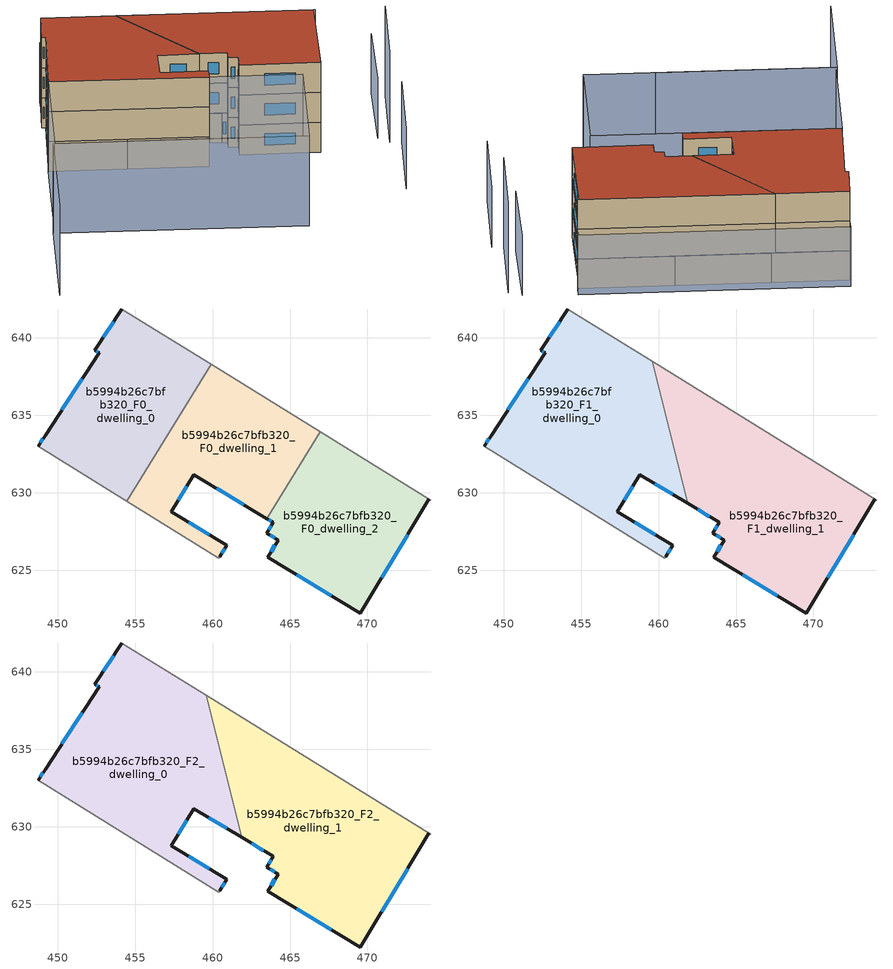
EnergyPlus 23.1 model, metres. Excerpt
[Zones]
b5994b26c7bfb320_F0_dwelling_0
 floor ground (EU_floor_Construction): 459.91,638.3 454.44,629.46 448.74,633 449.17,633.7 452.66,639.04 452.4,639.2 454.14,641.87 z0
 wall outside (EU_wall_Construction): 454.14,641.87 452.4,639.2 452.66,639.04 449.17,633.7 448.74,633 z0:3
 wall adiabatic (EU_wall_Construction): 448.74,633 454.44,629.46 / 459.91,638.3 454.14,641.87 z0:3
 wall to b5994b26c7bfb320_F0_dwelling_1 (EU_wall_Construction): 454.44,629.46 459.91,638.3 z0:3
 window (EU_Window_Construction): 449.04,633.48 448.87,633.22 / 451.57,637.37 450.26,635.36 / 452.48,639.15 452.58,639.09 / 453.6,641.04 452.94,640.03 z0.93:2.07
b5994b26c7bfb320_F0_dwelling_1
 floor ground (EU_floor_Construction): 466.96,633.93 463.49,628.34 458.78,631.18 457.33,628.78 460.91,626.62 460.45,625.86 460.39,625.76 454.44,629.46 459.91,638.3 z0
 wall outside (EU_wall_Construction): 460.45,625.86 460.91,626.62 457.33,628.78 458.78,631.18 463.49,628.34 z0:3
 wall adiabatic (EU_wall_Construction): 454.44,629.46 460.39,625.76 460.45,625.86 / 466.96,633.93 459.91,638.3 z0:3
 wall to b5994b26c7bfb320_F0_dwelling_2 (EU_wall_Construction): 463.49,628.34 466.96,633.93 z0:3
 window (EU_Window_Construction): 457.78,629.52 458.33,630.43 / 459.79,627.29 458.45,628.1 / 460.6,626.1 460.77,626.38 / 460.25,630.29 462.03,629.22 z0.93:2.07
b5994b26c7bfb320_F0_dwelling_2
 floor ground (EU_floor_Construction): 473.97,629.58 469.53,622.23 463.56,625.84 464.23,626.94 463.49,627.38 463.92,628.08 463.49,628.34 466.96,633.93 474.09,629.52 z0
 wall outside (EU_wall_Construction): 463.49,628.34 463.92,628.08 463.49,627.38 464.23,626.94 463.56,625.84 469.53,622.23 473.97,629.58 z0:3
 wall adiabatic (EU_wall_Construction): 474.09,629.52 466.96,633.93 / 474.08,629.52 473.97,629.58 z0:3
 window (EU_Window_Construction): 470.92,624.52 472.59,627.29 / 465.42,624.71 467.67,623.36 / 464.02,626.6 463.77,626.18 / 463.72,627.25 464,627.08 / 463.78,627.86 463.63,627.6 / 463.62,628.26 463.78,628.16 z0.93:2.07
b5994b26c7bfb320_F1_dwelling_0
 floor to b5994b26c7bfb320_F0_dwelling_0 (EU_floor_Construction): 459.6,638.49 459.72,638 454.44,629.46 448.74,633 449.17,633.7 452.66,639.04 452.4,639.2 454.14,641.87 z3
 floor to b5994b26c7bfb320_F0_dwelling_1 (EU_floor_Construction): 459.72,638 461.88,629.31 458.78,631.18 457.33,628.78 460.91,626.62 460.45,625.86 460.39,625.76 454.44,629.46 z3
 wall outside (EU_wall_Construction): 460.45,625.86 460.91,626.62 457.33,628.78 458.78,631.18 461.88,629.31 / 454.14,641.87 452.4,639.2 452.66,639.04 449.17,633.7 448.74,633 z3:6
 wall adiabatic (EU_wall_Construction): 448.74,633 460.39,625.76 460.45,625.86 / 459.6,638.49 454.14,641.87 z3:6
 wall to b5994b26c7bfb320_F1_dwelling_1 (EU_wall_Construction): 461.88,629.31 459.6,638.49 z3:6
 window (EU_Window_Construction): 459.75,630.6 460.91,629.89 / 457.78,629.52 458.33,630.43 / 459.79,627.29 458.45,628.1 / 460.6,626.1 460.77,626.38 / 449.04,633.48 448.87,633.22 / 451.57,637.37 450.26,635.36 / 452.48,639.15 452.58,639.09 / 453.6,641.04 452.94,640.03 z3.93:5.07
b5994b26c7bfb320_F1_dwelling_1
 floor outside (EU_floor_Construction): 473.98,629.58 466.96,633.93 474.09,629.52 z3
 floor to b5994b26c7bfb320_F0_dwelling_0 (EU_floor_Construction): 459.91,638.3 459.72,638 459.6,638.49 z3
 floor to b5994b26c7bfb320_F0_dwelling_1 (EU_floor_Construction): 466.96,633.93 463.49,628.34 461.88,629.31 459.72,638 459.91,638.3 z3
 floor to b5994b26c7bfb320_F0_dwelling_2 (EU_floor_Construction): 473.97,629.58 469.53,622.23 463.56,625.84 464.23,626.94 463.49,627.38 463.92,628.08 463.49,628.34 466.96,633.93 473.98,629.58 z3
 wall outside (EU_wall_Construction): 461.88,629.31 463.92,628.08 463.49,627.38 464.23,626.94 463.56,625.84 469.53,622.23 473.97,629.58 z3:6
 wall adiabatic (EU_wall_Construction): 474.09,629.52 459.6,638.49 / 473.97,629.58 474.08,629.52 z3:6
 window (EU_Window_Construction): 470.92,624.52 472.59,627.29 / 465.42,624.71 467.67,623.36 / 464.02,626.6 463.77,626.18 / 463.72,627.25 464,627.08 / 463.78,627.86 463.63,627.6 / 462.51,628.93 463.28,628.46 z3.93:5.07
b5994b26c7bfb320_F2_dwelling_0
 floor to b5994b26c7bfb320_F1_dwelling_0 (EU_floor_Construction): 459.6,638.49 461.88,629.31 458.78,631.18 457.33,628.78 460.91,626.62 460.45,625.86 460.39,625.76 448.74,633 449.17,633.7 452.66,639.04 452.4,639.2 454.14,641.87 z6
 wall outside (EU_wall_Construction): 460.45,625.86 460.91,626.62 457.33,628.78 458.78,631.18 461.88,629.31 / 454.14,641.87 452.4,639.2 452.66,639.04 449.17,633.7 448.74,633 z6:9
 wall adiabatic (EU_wall_Construction): 448.74,633 460.39,625.76 460.45,625.86 / 459.6,638.49 454.14,641.87 z6:9
 wall to b5994b26c7bfb320_F2_dwelling_1 (EU_wall_Construction): 461.88,629.31 459.6,638.49 z6:9
 window (EU_Window_Construction): 459.75,630.6 460.91,629.89 / 457.78,629.52 458.33,630.43 / 459.79,627.29 458.45,628.1 / 460.6,626.1 460.77,626.38 / 449.04,633.48 448.87,633.22 / 451.57,637.37 450.26,635.36 / 452.48,639.15 452.58,639.09 / 453.6,641.04 452.94,640.03 z6.93:8.07
 roof outside (EU_roof_Construction): 460.91,626.62 457.33,628.78 458.78,631.18 461.88,629.31 459.6,638.49 454.14,641.87 452.4,639.2 452.66,639.04 449.17,633.7 448.74,633 460.39,625.76 460.45,625.86 z9
b5994b26c7bfb320_F2_dwelling_1
 floor to b5994b26c7bfb320_F1_dwelling_1 (EU_floor_Construction): 473.97,629.58 469.53,622.23 463.56,625.84 464.23,626.94 463.49,627.38 463.92,628.08 461.88,629.31 459.6,638.49 474.08,629.52 z6
 wall outside (EU_wall_Construction): 461.88,629.31 463.92,628.08 463.49,627.38 464.23,626.94 463.56,625.84 469.53,622.23 473.97,629.58 z6:9
 wall adiabatic (EU_wall_Construction): 474.09,629.52 459.6,638.49 / 473.97,629.58 474.08,629.52 z6:9
 window (EU_Window_Construction): 470.92,624.52 472.59,627.29 / 465.42,624.71 467.67,623.36 / 464.02,626.6 463.77,626.18 / 463.72,627.25 464,627.08 / 463.78,627.86 463.63,627.6 / 462.51,628.93 463.28,628.46 z6.93:8.07
 roof outside (EU_roof_Construction): 469.53,622.23 473.97,629.58 474.08,629.52 459.6,638.49 461.88,629.31 463.92,628.08 463.49,627.38 464.23,626.94 463.56,625.84 z9
shading: 472.08,613.19 476.16,619.65 / 474.84,621.31 478.58,627.59 / 474.09,629.52 454.14,641.87 / 454.14,641.87 454.63,642.67 / 454.63,642.67 474.58,630.32 / 474.58,630.32 474.09,629.52 z0:6; 437.94,616.03 443.25,624.57 / 443.25,624.57 456.57,616.3 / 475.31,620.19 479.35,626.56 / 461.86,613.01 443.39,624.49 / 443.39,624.49 448.7,633.03 / 448.7,633.03 467.16,621.55 / 467.16,621.55 461.86,613.01 z0:9
[Building]
EU S2 Campaign: North Axis=0; Terrain=City; Solar Distribution=FullExterior
[Site:Location]
Montreal-Trudeau.Intl.AP: Latitude=45.4667; Longitude=-73.75; Time Zone=-5; Elevation=36
[SizingPeriod:WeatherFileDays]
AnnualSizingPeriod: Begin Month=1; Begin Day of Month=1; End Month=12; End Day of Month=31; Day of Week for Start Day=Monday; Use Weather File Daylight Saving Period=No; Use Weather File Rain and Snow Indicators=No
[MATERIAL]
EU_InternalMass_Material: Roughness=MediumRough; Thickness=0.1; Conductivity=1; Density=1800; Specific Heat=900; Thermal Absorptance=0.9; Solar Absorptance=0.7; Visible Absorptance=0.7
[MATERIAL:NOMASS] Roughness=MediumRough; Thermal Absorptance=0.9; Solar Absorptance=0.7; Visible Absorptance=0.7
Name | Thermal Resistance
EU_wall_NoMass; EU_floor_NoMass | 1.36485
EU_roof_NoMass | 2.55992
[WINDOWMATERIAL:SIMPLEGLAZINGSYSTEM]
EU_Window_SimpleGlazing: UFactor=3.92339; Solar Heat Gain Coefficient=0.8; Visible Transmittance=0.8
[CONSTRUCTION]
EU_wall_Construction: EU_wall_NoMass
EU_roof_Construction: EU_roof_NoMass
EU_floor_Construction: EU_floor_NoMass
EU_Window_Construction: EU_Window_SimpleGlazing
EU_InternalMass_Construction: EU_InternalMass_Material
[ZONE] Type=1; Multiplier=1; Ceiling Height=autocalculate; Floor Area=autocalculate; Part of Total Floor Area=Yes
Name | Volume
b5994b26c7bfb320_F0_dwelling_0 | 208.691
b5994b26c7bfb320_F1_dwelling_0 | 313.037
b5994b26c7bfb320_F2_dwelling_0 | 313.044
b5994b26c7bfb320_F0_dwelling_1 | 208.711
b5994b26c7bfb320_F1_dwelling_1 | 313.065
b5994b26c7bfb320_F2_dwelling_1 | 313.077
b5994b26c7bfb320_F0_dwelling_2 | 208.701
[INTERNALMASS] Construction=EU_InternalMass_Construction
Name | Zone or ZoneList | Surface Area
b5994b26c7bfb320_F0_dwelling_0_EU_InternalMass | b5994b26c7bfb320_F0_dwelling_0 | 69.5639
b5994b26c7bfb320_F0_dwelling_1_EU_InternalMass | b5994b26c7bfb320_F0_dwelling_1 | 69.57
b5994b26c7bfb320_F0_dwelling_2_EU_InternalMass | b5994b26c7bfb320_F0_dwelling_2 | 69.568
b5994b26c7bfb320_F1_dwelling_0_EU_InternalMass | b5994b26c7bfb320_F1_dwelling_0 | 104.348
b5994b26c7bfb320_F1_dwelling_1_EU_InternalMass | b5994b26c7bfb320_F1_dwelling_1 | 104.359
b5994b26c7bfb320_F2_dwelling_0_EU_InternalMass | b5994b26c7bfb320_F2_dwelling_0 | 104.348
b5994b26c7bfb320_F2_dwelling_1_EU_InternalMass | b5994b26c7bfb320_F2_dwelling_1 | 104.359
[OTHEREQUIPMENT] Fuel Type=Electricity; Design Level Calculation Method=Watts/Area; Power per Zone Floor Area=1; Fraction Latent=0; Fraction Radiant=0; Fraction Lost=0; Carbon Dioxide Generation Rate=0; EndUse Subcategory=EU_Step8_InternalGains
Name | Zone or ZoneList or Space or SpaceList | Schedule
EU_Step8_InternalGain_b5994b26c7bfb320_F0_dwelling_0_f000 | b5994b26c7bfb320_F0_dwelling_0 | EU_Step8_GainSchedule_b5994b26c7bfb320_F0_dwelling_0_f000
EU_Step8_InternalGain_b5994b26c7bfb320_F0_dwelling_1_f000 | b5994b26c7bfb320_F0_dwelling_1 | EU_Step8_GainSchedule_b5994b26c7bfb320_F0_dwelling_1_f000
EU_Step8_InternalGain_b5994b26c7bfb320_F0_dwelling_2_f000 | b5994b26c7bfb320_F0_dwelling_2 | EU_Step8_GainSchedule_b5994b26c7bfb320_F0_dwelling_2_f000
EU_Step8_InternalGain_b5994b26c7bfb320_F1_dwelling_0_f000 | b5994b26c7bfb320_F1_dwelling_0 | EU_Step8_GainSchedule_b5994b26c7bfb320_F1_dwelling_0_f000
EU_Step8_InternalGain_b5994b26c7bfb320_F1_dwelling_1_f000 | b5994b26c7bfb320_F1_dwelling_1 | EU_Step8_GainSchedule_b5994b26c7bfb320_F1_dwelling_1_f000
EU_Step8_InternalGain_b5994b26c7bfb320_F2_dwelling_0_f000 | b5994b26c7bfb320_F2_dwelling_0 | EU_Step8_GainSchedule_b5994b26c7bfb320_F2_dwelling_0_f000
EU_Step8_InternalGain_b5994b26c7bfb320_F2_dwelling_1_f000 | b5994b26c7bfb320_F2_dwelling_1 | EU_Step8_GainSchedule_b5994b26c7bfb320_F2_dwelling_1_f000
[ZONEVENTILATION:DESIGNFLOWRATE] Schedule=EU_AlwaysOn; Design Flow Rate Calculation Method=AirChanges/Hour; Air Changes per Hour=0.860309; Ventilation Type=Natural; Fan Pressure Rise=0; Fan Total Efficiency=1; Constant Term Coefficient=1; Temperature Term Coefficient=0; Velocity Term Coefficient=0; Velocity Squared Term Coefficient=0; Minimum Indoor Temperature=-100; Maximum Indoor Temperature=100; Delta Temperature=-100; Minimum Outdoor Temperature=-100; Maximum Outdoor Temperature=100; Maximum Wind Speed=40
Name | Zone or ZoneList or Space or SpaceList
EU_ConstantAir_b5994b26c7bfb320_F0_dwelling_0 | b5994b26c7bfb320_F0_dwelling_0
EU_ConstantAir_b5994b26c7bfb320_F0_dwelling_1 | b5994b26c7bfb320_F0_dwelling_1
EU_ConstantAir_b5994b26c7bfb320_F0_dwelling_2 | b5994b26c7bfb320_F0_dwelling_2
EU_ConstantAir_b5994b26c7bfb320_F1_dwelling_0 | b5994b26c7bfb320_F1_dwelling_0
EU_ConstantAir_b5994b26c7bfb320_F1_dwelling_1 | b5994b26c7bfb320_F1_dwelling_1
EU_ConstantAir_b5994b26c7bfb320_F2_dwelling_0 | b5994b26c7bfb320_F2_dwelling_0
EU_ConstantAir_b5994b26c7bfb320_F2_dwelling_1 | b5994b26c7bfb320_F2_dwelling_1
[HVACTEMPLATE:THERMOSTAT] Constant Heating Setpoint=20; Constant Cooling Setpoint=50
EU_HeatOnly_b5994b26c7bfb320_F0_dwelling_0; EU_HeatOnly_b5994b26c7bfb320_F0_dwelling_1; EU_HeatOnly_b5994b26c7bfb320_F0_dwelling_2; EU_HeatOnly_b5994b26c7bfb320_F1_dwelling_0; EU_HeatOnly_b5994b26c7bfb320_F1_dwelling_1; EU_HeatOnly_b5994b26c7bfb320_F2_dwelling_0; EU_HeatOnly_b5994b26c7bfb320_F2_dwelling_1
[HVACTEMPLATE:ZONE:IDEALLOADSAIRSYSTEM] System Availability Schedule=EU_AlwaysOn; Maximum Heating Supply Air Temperature=50; Minimum Cooling Supply Air Temperature=13; Maximum Heating Supply Air Humidity Ratio=0.0156; Minimum Cooling Supply Air Humidity Ratio=0.0077; Heating Limit=NoLimit; Cooling Limit=NoLimit; Heating Availability Schedule=EU_AlwaysOn; Cooling Availability Schedule=EU_CoolingOff; Dehumidification Control Type=ConstantSensibleHeatRatio; Cooling Sensible Heat Ratio=0.7; Dehumidification Setpoint=60; Humidification Control Type=None; Humidification Setpoint=30; Outdoor Air Method=None; Outdoor Air Flow Rate per Person=0.00944; Outdoor Air Flow Rate per Zone Floor Area=0; Outdoor Air Flow Rate per Zone=0; Demand Controlled Ventilation Type=None; Outdoor Air Economizer Type=NoEconomizer; Heat Recovery Type=None; Sensible Heat Recovery Effectiveness=0.7; Latent Heat Recovery Effectiveness=0.65
Name | Template Thermostat
b5994b26c7bfb320_F0_dwelling_0 | EU_HeatOnly_b5994b26c7bfb320_F0_dwelling_0
b5994b26c7bfb320_F0_dwelling_1 | EU_HeatOnly_b5994b26c7bfb320_F0_dwelling_1
b5994b26c7bfb320_F0_dwelling_2 | EU_HeatOnly_b5994b26c7bfb320_F0_dwelling_2
b5994b26c7bfb320_F1_dwelling_0 | EU_HeatOnly_b5994b26c7bfb320_F1_dwelling_0
b5994b26c7bfb320_F1_dwelling_1 | EU_HeatOnly_b5994b26c7bfb320_F1_dwelling_1
b5994b26c7bfb320_F2_dwelling_0 | EU_HeatOnly_b5994b26c7bfb320_F2_dwelling_0
b5994b26c7bfb320_F2_dwelling_1 | EU_HeatOnly_b5994b26c7bfb320_F2_dwelling_1
[SIZING:ZONE] Zone Cooling Design Supply Air Temperature Input Method=SupplyAirTemperature; Zone Cooling Design Supply Air Temperature=13; Zone Heating Design Supply Air Temperature Input Method=SupplyAirTemperature; Zone Heating Design Supply Air Temperature=50; Zone Cooling Design Supply Air Humidity Ratio=0.008; Zone Heating Design Supply Air Humidity Ratio=0.008; Cooling Design Air Flow Method=DesignDay; Cooling Design Air Flow Rate=0; Cooling Minimum Air Flow per Zone Floor Area=0.000762; Cooling Minimum Air Flow=0; Cooling Minimum Air Flow Fraction=0.2; Heating Design Air Flow Method=DesignDay; Heating Design Air Flow Rate=0; Heating Maximum Air Flow per Zone Floor Area=0.002032; Heating Maximum Air Flow=0.141576; Heating Maximum Air Flow Fraction=0.3; Account for Dedicated Outdoor Air System=No; Dedicated Outdoor Air System Control Strategy=NeutralSupplyAir; Dedicated Outdoor Air Low Setpoint Temperature for Design=autosize; Dedicated Outdoor Air High Setpoint Temperature for Design=autosize; Zone Load Sizing Method=Sensible Load Only No Latent Load; Zone Latent Cooling Design Supply Air Humidity Ratio Input Method=HumidityRatioDifference; Zone Cooling Design Supply Air Humidity Ratio Difference=0.005; Zone Latent Heating Design Supply Air Humidity Ratio Input Method=HumidityRatioDifference; Zone Humidification Design Supply Air Humidity Ratio Difference=0.005
b5994b26c7bfb320_F0_dwelling_0; b5994b26c7bfb320_F0_dwelling_1; b5994b26c7bfb320_F0_dwelling_2; b5994b26c7bfb320_F1_dwelling_0; b5994b26c7bfb320_F1_dwelling_1; b5994b26c7bfb320_F2_dwelling_0; b5994b26c7bfb320_F2_dwelling_1
[SCHEDULE:CONSTANT]
Name | Hourly Value
EU_AlwaysOn | 1
EU_CoolingOff | 0
[SCHEDULE:FILE] Column Number=1; Rows to Skip at Top=0; Number of Hours of Data=8760; Column Separator=Comma; Interpolate to Timestep=No; Minutes per Item=60; Adjust Schedule for Daylight Savings=Yes
Name | File
EU_Step8_GainSchedule_b5994b26c7bfb320_F0_dwelling_0_f000 | ../../schedules/b5994b26c7bfb320/b5994b26c7bfb320_F0_dwelling_0_f000_gain.csv
EU_Step8_GainSchedule_b5994b26c7bfb320_F0_dwelling_1_f000 | ../../schedules/b5994b26c7bfb320/b5994b26c7bfb320_F0_dwelling_1_f000_gain.csv
EU_Step8_GainSchedule_b5994b26c7bfb320_F0_dwelling_2_f000 | ../../schedules/b5994b26c7bfb320/b5994b26c7bfb320_F0_dwelling_2_f000_gain.csv
EU_Step8_GainSchedule_b5994b26c7bfb320_F1_dwelling_0_f000 | ../../schedules/b5994b26c7bfb320/b5994b26c7bfb320_F1_dwelling_0_f000_gain.csv
EU_Step8_GainSchedule_b5994b26c7bfb320_F1_dwelling_1_f000 | ../../schedules/b5994b26c7bfb320/b5994b26c7bfb320_F1_dwelling_1_f000_gain.csv
EU_Step8_GainSchedule_b5994b26c7bfb320_F2_dwelling_0_f000 | ../../schedules/b5994b26c7bfb320/b5994b26c7bfb320_F2_dwelling_0_f000_gain.csv
EU_Step8_GainSchedule_b5994b26c7bfb320_F2_dwelling_1_f000 | ../../schedules/b5994b26c7bfb320/b5994b26c7bfb320_F2_dwelling_1_f000_gain.csv
